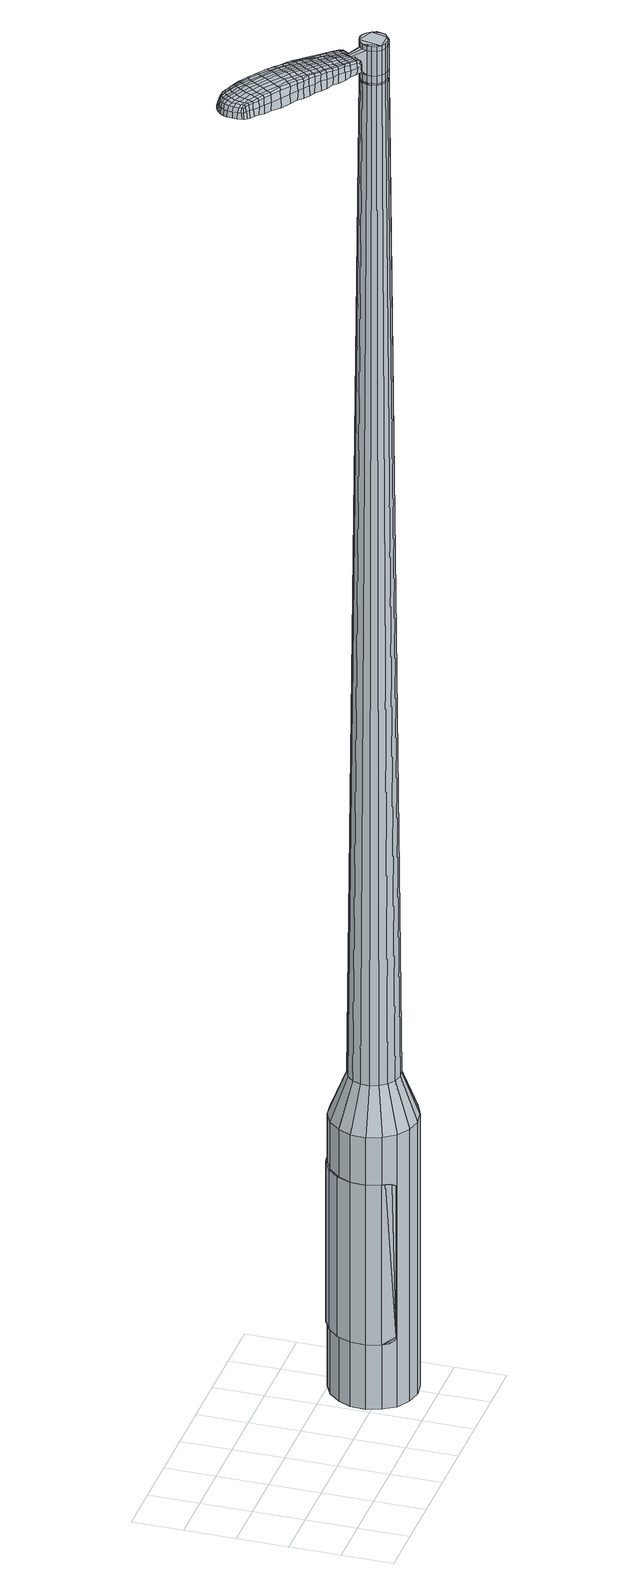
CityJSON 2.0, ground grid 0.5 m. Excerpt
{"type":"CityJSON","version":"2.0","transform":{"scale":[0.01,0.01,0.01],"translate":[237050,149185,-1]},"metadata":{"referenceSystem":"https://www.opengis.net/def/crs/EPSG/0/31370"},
"CityObjects":{
"object1":{"type":"GenericCityObject","attributes":{"cluster":251,"mean_distance_to_centroid":0.171,"new_centroid_x":237052.5,"new_centroid_y":149185.61,"mean_distance_to_camera":9.96,"H1":10.74,"H2":10.07,"Z_final":110.25,"cluster2":-1,"proj_x":237054.28,"proj_y":149182.85,"id_line":38740,"bearing_l":57.06,"distance":3.28,"orientation":"left","G_obj":147.06},"geometry":[{"type":"MultiSurface","lod":"2","boundaries":[[[0,1,2,3]],[[1,4,5,2]],[[4,6,7,5]],[[6,8,9,7]],[[8,10,11,9]],[[10,12,13,11]],[[12,14,15,13]],[[14,16,17,15]],[[16,18,19,17]],[[18,20,21,19]],[[20,22,23,21]],[[22,24,25,23]],[[24,26,27,25]],[[26,28,29,27]],[[28,30,31,29]],[[30,32,33,31]],[[32,34,35,33]],[[34,0,3,35]],[[36,37,38,39]],[[38,40,41,42]],[[41,43,42]],[[42,44,45,46]],[[45,47,46]],[[46,48,49,50]],[[49,51,50]],[[42,46,50,38]],[[50,52,39,38]],[[53,36,39]],[[2,5,7,35]],[[7,9,11,15]],[[11,13,15]],[[15,17,19,23]],[[19,21,23]],[[23,25,27,31]],[[27,29,31]],[[15,23,31,7]],[[31,33,35,7]],[[3,2,35]],[[1,0,54,55]],[[0,34,56,54]],[[34,32,57,56]],[[32,30,58,57]],[[30,28,59,58]],[[28,26,60,59]],[[26,24,61,60]],[[24,22,62,61]],[[22,20,63,62]],[[20,18,64,63]],[[18,16,65,64]],[[16,14,66,65]],[[14,12,67,66]],[[12,10,68,67]],[[10,8,69,68]],[[8,6,70,69]],[[6,4,71,70]],[[4,1,55,71]],[[55,54,72,73]],[[54,56,74,72]],[[56,57,75,74]],[[57,58,76,75]],[[58,59,77,76]],[[59,60,78,77]],[[60,61,79,78]],[[61,62,80,79]],[[62,63,81,80]],[[63,64,82,81]],[[64,65,83,82]],[[65,66,84,83]],[[66,67,85,84]],[[67,68,86,85]],[[68,69,87,86]],[[69,70,88,87]],[[70,71,89,88]],[[71,55,73,89]],[[90,91,92,73]],[[93,94,91,90]],[[75,95,94,93]],[[96,97,95,75]],[[98,99,97,96]],[[78,100,99,98]],[[79,101,100,78]],[[102,103,101,79]],[[81,104,103,102]],[[105,106,104,81]],[[83,107,106,105]],[[108,109,107,83]],[[85,110,109,108]],[[86,111,110,85]],[[112,113,111,86]],[[114,115,113,112]],[[89,116,115,114]],[[73,92,116,89]],[[117,118,119,120]],[[121,117,120,122]],[[123,121,122,124]],[[125,123,124,126]],[[127,125,126,128]],[[129,127,128,130]],[[131,129,130,132]],[[133,131,132,134]],[[135,133,134,136]],[[137,135,136,138]],[[139,137,138,140]],[[141,139,140,142]],[[143,141,142,144]],[[145,143,144,146]],[[147,145,146,148]],[[149,147,148,150]],[[72,90,73]],[[72,74,93,90]],[[74,75,93]],[[76,96,75]],[[76,77,98,96]],[[77,78,98]],[[80,102,79]],[[80,81,102]],[[82,105,81]],[[82,83,105]],[[84,108,83]],[[84,85,108]],[[87,112,86]],[[87,88,114,112]],[[88,89,114]],[[151,92,91]],[[152,115,116]],[[152,153,113,115]],[[153,111,113]],[[154,109,110]],[[154,107,109]],[[155,106,107]],[[155,104,106]],[[156,103,104]],[[156,101,103]],[[157,99,100]],[[157,158,97,99]],[[158,95,97]],[[159,94,95]],[[159,151,91,94]],[[39,52,149,160]],[[92,151,161,150]],[[53,39,160,118]],[[151,159,119,161]],[[36,53,118,117]],[[159,95,120,119]],[[37,36,117,121]],[[95,158,122,120]],[[38,37,121,123]],[[158,157,124,122]],[[40,38,123,125]],[[157,100,126,124]],[[41,40,125,127]],[[100,101,128,126]],[[43,41,127,129]],[[101,156,130,128]],[[42,43,129,131]],[[156,104,132,130]],[[44,42,131,133]],[[104,155,134,132]],[[45,44,133,135]],[[155,107,136,134]],[[47,45,135,137]],[[107,154,138,136]],[[46,47,137,139]],[[154,110,140,138]],[[48,46,139,141]],[[110,111,142,140]],[[49,48,141,143]],[[111,153,144,142]],[[51,49,143,145]],[[153,152,146,144]],[[50,51,145,147]],[[152,116,148,146]],[[52,50,147,149]],[[116,92,150,148]],[[149,150,162,163]],[[150,161,164,162]],[[161,119,165,164]],[[119,118,166,165]],[[118,160,167,166]],[[160,149,163,167]],[[168,169,170,171]],[[172,168,171,173]],[[168,172,174,175]],[[169,168,175,176]],[[177,178,179,180]],[[181,177,180,182]],[[177,181,183,184]],[[178,177,184,185]],[[186,187,188,189]],[[190,186,189,191]],[[186,190,192,193]],[[187,186,193,194]],[[195,196,197,198]],[[199,195,198,200]],[[195,199,201,202]],[[196,195,202,203]],[[204,205,206,207]],[[208,204,207,209]],[[204,208,210,211]],[[205,204,211,212]],[[213,214,215,216]],[[217,213,216,218]],[[213,217,219,220]],[[214,213,220,221]],[[222,223,224,225]],[[214,222,225,215]],[[222,214,221,226]],[[223,222,226,227]],[[228,229,230,231]],[[223,228,231,224]],[[228,223,227,232]],[[229,228,232,233]],[[234,172,173,235]],[[229,234,235,230]],[[234,229,233,236]],[[172,234,236,174]],[[237,238,239,240]],[[241,237,240,242]],[[237,241,243,244]],[[238,237,244,245]],[[246,247,248,249]],[[238,246,249,239]],[[246,238,245,250]],[[247,246,250,251]],[[252,253,254,255]],[[247,252,255,248]],[[252,247,251,256]],[[253,252,256,257]],[[258,259,260,261]],[[253,258,261,254]],[[258,253,257,262]],[[259,258,262,263]],[[264,169,176,265]],[[259,264,265,260]],[[264,259,263,266]],[[169,264,266,170]],[[267,268,269,270]],[[271,267,270,272]],[[267,271,273,274]],[[268,267,274,275]],[[276,277,278,279]],[[268,276,279,269]],[[276,268,275,280]],[[277,276,280,281]],[[282,283,284,285]],[[277,282,285,278]],[[282,277,281,286]],[[283,282,286,287]],[[288,181,182,289]],[[283,288,289,284]],[[288,283,287,290]],[[181,288,290,183]],[[291,292,293,294]],[[295,291,294,296]],[[291,295,297,298]],[[292,291,298,299]],[[300,301,302,303]],[[292,300,303,293]],[[300,292,299,304]],[[301,300,304,305]],[[306,307,308,309]],[[301,306,309,302]],[[306,301,305,310]],[[307,306,310,311]],[[312,313,314,315]],[[307,312,315,308]],[[312,307,311,316]],[[313,312,316,317]],[[318,178,185,319]],[[313,318,319,314]],[[318,313,317,320]],[[178,318,320,179]],[[321,207,206,322]],[[323,321,322,324]],[[321,323,325,326]],[[207,321,326,209]],[[327,323,324,328]],[[329,327,328,330]],[[327,329,331,332]],[[323,327,332,325]],[[333,329,330,334]],[[335,333,334,336]],[[333,335,337,338]],[[329,333,338,331]],[[339,335,336,340]],[[341,339,340,342]],[[339,341,343,344]],[[335,339,344,337]],[[345,341,342,346]],[[196,345,346,197]],[[345,196,203,347]],[[341,345,347,343]],[[348,349,194,193]],[[350,348,193,192]],[[348,350,351,352]],[[349,348,352,353]],[[354,355,353,352]],[[356,354,352,351]],[[354,356,357,358]],[[355,354,358,359]],[[360,361,359,358]],[[362,360,358,357]],[[360,362,363,364]],[[361,360,364,365]],[[366,367,365,364]],[[368,366,364,363]],[[366,368,201,199]],[[367,366,199,200]],[[369,370,371,372]],[[271,369,372,273]],[[369,271,272,373]],[[370,369,373,374]],[[375,190,191,376]],[[370,375,376,371]],[[375,370,374,377]],[[190,375,377,192]],[[378,379,380,381]],[[217,378,381,219]],[[378,217,218,382]],[[379,378,382,383]],[[384,385,386,387]],[[379,384,387,380]],[[384,379,383,388]],[[385,384,388,389]],[[390,187,194,391]],[[385,390,391,386]],[[390,385,389,392]],[[187,390,392,188]],[[393,394,395,396]],[[175,393,396,176]],[[393,175,174,397]],[[394,393,397,398]],[[399,400,401,402]],[[394,399,402,395]],[[399,394,398,403]],[[400,399,403,404]],[[405,198,197,406]],[[400,405,406,401]],[[405,400,404,407]],[[198,405,407,200]],[[408,409,410,411]],[[180,408,411,182]],[[408,180,179,412]],[[409,408,412,413]],[[414,202,201,415]],[[409,414,415,410]],[[414,409,413,416]],[[202,414,416,203]],[[417,418,419,420]],[[295,417,420,297]],[[417,295,296,421]],[[418,417,421,422]],[[423,208,209,424]],[[418,423,424,419]],[[423,418,422,425]],[[208,423,425,210]],[[426,427,428,429]],[[241,426,429,243]],[[426,241,242,430]],[[427,426,430,431]],[[432,433,434,435]],[[427,432,435,428]],[[432,427,431,436]],[[433,432,436,437]],[[438,205,212,439]],[[433,438,439,434]],[[438,433,437,440]],[[205,438,440,206]],[[441,442,431,430]],[[240,441,430,242]],[[441,240,239,443]],[[442,441,443,444]],[[445,446,437,436]],[[442,445,436,431]],[[445,442,444,447]],[[446,445,447,448]],[[449,322,206,440]],[[446,449,440,437]],[[449,446,448,450]],[[322,449,450,324]],[[451,452,453,454]],[[298,451,454,299]],[[451,298,297,420]],[[452,451,420,419]],[[455,326,325,456]],[[452,455,456,453]],[[455,452,419,424]],[[326,455,424,209]],[[457,458,444,443]],[[249,457,443,239]],[[457,249,248,459]],[[458,457,459,460]],[[461,462,448,447]],[[458,461,447,444]],[[461,458,460,463]],[[462,461,463,464]],[[465,328,324,450]],[[462,465,450,448]],[[465,462,464,466]],[[328,465,466,330]],[[467,468,469,470]],[[304,467,470,305]],[[467,304,299,454]],[[468,467,454,453]],[[471,332,331,472]],[[468,471,472,469]],[[471,468,453,456]],[[332,471,456,325]],[[473,474,460,459]],[[255,473,459,248]],[[473,255,254,475]],[[474,473,475,476]],[[477,478,464,463]],[[474,477,463,460]],[[477,474,476,479]],[[478,477,479,480]],[[481,334,330,466]],[[478,481,466,464]],[[481,478,480,482]],[[334,481,482,336]],[[483,484,485,486]],[[310,483,486,311]],[[483,310,305,470]],[[484,483,470,469]],[[487,338,337,488]],[[484,487,488,485]],[[487,484,469,472]],[[338,487,472,331]],[[489,490,476,475]],[[261,489,475,254]],[[489,261,260,491]],[[490,489,491,492]],[[493,494,480,479]],[[490,493,479,476]],[[493,490,492,495]],[[494,493,495,496]],[[497,340,336,482]],[[494,497,482,480]],[[497,494,496,498]],[[340,497,498,342]],[[499,500,501,502]],[[316,499,502,317]],[[499,316,311,486]],[[500,499,486,485]],[[503,344,343,504]],[[500,503,504,501]],[[503,500,485,488]],[[344,503,488,337]],[[505,506,492,491]],[[265,505,491,260]],[[505,265,176,396]],[[506,505,396,395]],[[507,508,496,495]],[[506,507,495,492]],[[507,506,395,402]],[[508,507,402,401]],[[509,346,342,498]],[[508,509,498,496]],[[509,508,401,406]],[[346,509,406,197]],[[510,511,413,412]],[[320,510,412,179]],[[510,320,317,502]],[[511,510,502,501]],[[512,347,203,416]],[[511,512,416,413]],[[512,511,501,504]],[[347,512,504,343]],[[513,514,374,373]],[[270,513,373,272]],[[513,270,269,515]],[[514,513,515,516]],[[517,350,192,377]],[[514,517,377,374]],[[517,514,516,518]],[[350,517,518,351]],[[519,520,521,522]],[[220,519,522,221]],[[519,220,219,381]],[[520,519,381,380]],[[523,524,525,526]],[[520,523,526,521]],[[523,520,380,387]],[[524,523,387,386]],[[527,349,353,528]],[[524,527,528,525]],[[527,524,386,391]],[[349,527,391,194]],[[529,530,516,515]],[[279,529,515,269]],[[529,279,278,531]],[[530,529,531,532]],[[533,356,351,518]],[[530,533,518,516]],[[533,530,532,534]],[[356,533,534,357]],[[535,536,537,538]],[[226,535,538,227]],[[535,226,221,522]],[[536,535,522,521]],[[539,540,541,542]],[[536,539,542,537]],[[539,536,521,526]],[[540,539,526,525]],[[543,355,359,544]],[[540,543,544,541]],[[543,540,525,528]],[[355,543,528,353]],[[545,546,532,531]],[[285,545,531,278]],[[545,285,284,547]],[[546,545,547,548]],[[549,362,357,534]],[[546,549,534,532]],[[549,546,548,550]],[[362,549,550,363]],[[551,552,553,554]],[[232,551,554,233]],[[551,232,227,538]],[[552,551,538,537]],[[555,556,557,558]],[[552,555,558,553]],[[555,552,537,542]],[[556,555,542,541]],[[559,361,365,560]],[[556,559,560,557]],[[559,556,541,544]],[[361,559,544,359]],[[561,562,548,547]],[[289,561,547,284]],[[561,289,182,411]],[[562,561,411,410]],[[563,368,363,550]],[[562,563,550,548]],[[563,562,410,415]],[[368,563,415,201]],[[564,565,398,397]],[[236,564,397,174]],[[564,236,233,554]],[[565,564,554,553]],[[566,567,404,403]],[[565,566,403,398]],[[566,565,553,558]],[[567,566,558,557]],[[568,367,200,407]],[[567,568,407,404]],[[568,567,557,560]],[[367,568,560,365]],[[569,570,571,572]],[[572,571,573,574]],[[575,573,571,576]],[[576,571,570,577]],[[578,579,580,581]],[[581,580,582,583]],[[584,582,580,585]],[[585,580,579,586]],[[587,588,589,590]],[[590,589,591,592]],[[593,591,589,594]],[[594,589,588,595]],[[596,597,598,599]],[[599,598,600,601]],[[602,600,598,603]],[[603,598,597,604]],[[605,606,607,608]],[[608,607,609,610]],[[611,609,607,612]],[[612,607,606,613]],[[614,615,616,617]],[[617,616,618,619]],[[620,618,616,621]],[[621,616,615,622]],[[623,624,625,626]],[[626,625,615,614]],[[622,615,625,627]],[[627,625,624,628]],[[629,630,631,632]],[[632,631,624,623]],[[628,624,631,633]],[[633,631,630,634]],[[574,573,635,636]],[[636,635,630,629]],[[634,630,635,637]],[[637,635,573,575]],[[638,639,640,641]],[[641,640,642,643]],[[644,642,640,645]],[[645,640,639,646]],[[647,648,649,650]],[[650,649,639,638]],[[646,639,649,651]],[[651,649,648,652]],[[653,654,655,656]],[[656,655,648,647]],[[652,648,655,657]],[[657,655,654,658]],[[659,660,661,662]],[[662,661,654,653]],[[658,654,661,663]],[[663,661,660,664]],[[577,570,665,666]],[[666,665,660,659]],[[664,660,665,667]],[[667,665,570,569]],[[668,669,670,671]],[[671,670,672,673]],[[674,672,670,675]],[[675,670,669,676]],[[677,678,679,680]],[[680,679,669,668]],[[676,669,679,681]],[[681,679,678,682]],[[683,684,685,686]],[[686,685,678,677]],[[682,678,685,687]],[[687,685,684,688]],[[583,582,689,690]],[[690,689,684,683]],[[688,684,689,691]],[[691,689,582,584]],[[692,693,694,695]],[[695,694,696,697]],[[698,696,694,699]],[[699,694,693,700]],[[701,702,703,704]],[[704,703,693,692]],[[700,693,703,705]],[[705,703,702,706]],[[707,708,709,710]],[[710,709,702,701]],[[706,702,709,711]],[[711,709,708,712]],[[713,714,715,716]],[[716,715,708,707]],[[712,708,715,717]],[[717,715,714,718]],[[586,579,719,720]],[[720,719,714,713]],[[718,714,719,721]],[[721,719,579,578]],[[605,608,722,723]],[[723,722,724,725]],[[726,724,722,727]],[[727,722,608,610]],[[725,724,728,729]],[[729,728,730,731]],[[732,730,728,733]],[[733,728,724,726]],[[731,730,734,735]],[[735,734,736,737]],[[738,736,734,739]],[[739,734,730,732]],[[737,736,740,741]],[[741,740,742,743]],[[744,742,740,745]],[[745,740,736,738]],[[743,742,746,747]],[[747,746,597,596]],[[604,597,746,748]],[[748,746,742,744]],[[595,749,750,594]],[[594,750,751,593]],[[752,751,750,753]],[[753,750,749,754]],[[754,755,756,753]],[[753,756,757,752]],[[758,757,756,759]],[[759,756,755,760]],[[760,761,762,759]],[[759,762,763,758]],[[764,763,762,765]],[[765,762,761,766]],[[766,767,768,765]],[[765,768,769,764]],[[602,769,768,600]],[[600,768,767,601]],[[770,771,772,773]],[[773,772,672,674]],[[673,672,772,774]],[[774,772,771,775]],[[592,591,776,777]],[[777,776,771,770]],[[775,771,776,778]],[[778,776,591,593]],[[779,780,781,782]],[[782,781,618,620]],[[619,618,781,783]],[[783,781,780,784]],[[785,786,787,788]],[[788,787,780,779]],[[784,780,787,789]],[[789,787,786,790]],[[595,588,791,792]],[[792,791,786,785]],[[790,786,791,793]],[[793,791,588,587]],[[794,795,796,797]],[[797,796,576,577]],[[575,576,796,798]],[[798,796,795,799]],[[800,801,802,803]],[[803,802,795,794]],[[799,795,802,804]],[[804,802,801,805]],[[596,599,806,807]],[[807,806,801,800]],[[805,801,806,808]],[[808,806,599,601]],[[809,810,811,812]],[[812,811,581,583]],[[578,581,811,813]],[[813,811,810,814]],[[602,603,815,816]],[[816,815,810,809]],[[814,810,815,817]],[[817,815,603,604]],[[818,819,820,821]],[[821,820,696,698]],[[697,696,820,822]],[[822,820,819,823]],[[610,609,824,825]],[[825,824,819,818]],[[823,819,824,826]],[[826,824,609,611]],[[827,828,642,644]],[[643,642,829]],[[642,828,829]],[[830,831,832,833]],[[833,832,828,827]],[[829,828,832,834]],[[834,832,831,835]],[[613,606,836,837]],[[837,836,831,830]],[[835,831,836,838]],[[838,836,606,605]],[[839,840,829]],[[829,840,641,643]],[[638,641,840,841]],[[841,840,839,842]],[[835,843,844,834]],[[834,844,839,829]],[[842,839,844,845]],[[845,844,843,846]],[[605,723,847,838]],[[838,847,843,835]],[[846,843,847,848]],[[848,847,723,725]],[[849,850,851,852]],[[852,851,699,700]],[[698,699,851,821]],[[821,851,850,818]],[[726,727,853,854]],[[854,853,850,849]],[[818,850,853,825]],[[825,853,727,610]],[[842,855,856,841]],[[841,856,650,638]],[[647,650,856,857]],[[857,856,855,858]],[[846,859,860,845]],[[845,860,855,842]],[[858,855,860,861]],[[861,860,859,862]],[[725,729,863,848]],[[848,863,859,846]],[[862,859,863,864]],[[864,863,729,731]],[[865,866,867,868]],[[868,867,705,706]],[[700,705,867,852]],[[852,867,866,849]],[[732,733,869,870]],[[870,869,866,865]],[[849,866,869,854]],[[854,869,733,726]],[[858,871,872,857]],[[857,872,656,647]],[[653,656,872,873]],[[872,871,873]],[[862,874,875,861]],[[861,875,871,858]],[[873,871,875,876]],[[876,875,874,877]],[[731,735,878,864]],[[864,878,874,862]],[[877,874,878,879]],[[879,878,735,737]],[[880,881,882,883]],[[883,882,711,712]],[[706,711,882,868]],[[868,882,881,865]],[[738,739,884,885]],[[885,884,881,880]],[[865,881,884,870]],[[870,884,739,732]],[[886,887,873]],[[873,887,662,653]],[[659,662,887,888]],[[888,887,886,889]],[[877,890,891,876]],[[876,891,886,873]],[[889,886,891,892]],[[892,891,890,893]],[[737,741,894,879]],[[879,894,890,877]],[[893,890,894,895]],[[895,894,741,743]],[[896,897,898,899]],[[899,898,717,718]],[[712,717,898,883]],[[883,898,897,880]],[[744,745,900,901]],[[901,900,897,896]],[[880,897,900,885]],[[885,900,745,738]],[[889,902,903,888]],[[888,903,666,659]],[[577,666,903,797]],[[797,903,902,794]],[[893,904,905,892]],[[892,905,902,889]],[[794,902,905,803]],[[803,905,904,800]],[[743,747,906,895]],[[895,906,904,893]],[[800,904,906,807]],[[807,906,747,596]],[[814,907,908,813]],[[813,908,721,578]],[[718,721,908,899]],[[899,908,907,896]],[[604,748,909,817]],[[817,909,907,814]],[[896,907,909,901]],[[901,909,748,744]],[[775,910,911,774]],[[774,911,671,673]],[[668,671,911,912]],[[912,911,910,913]],[[593,751,914,778]],[[778,914,910,775]],[[913,910,914,915]],[[915,914,751,752]],[[916,917,918,919]],[[919,918,621,622]],[[620,621,918,782]],[[782,918,917,779]],[[920,921,922,923]],[[923,922,917,916]],[[779,917,922,788]],[[788,922,921,785]],[[754,749,924,925]],[[925,924,921,920]],[[785,921,924,792]],[[792,924,749,595]],[[913,926,927,912]],[[912,927,680,668]],[[677,680,927,928]],[[928,927,926,929]],[[752,757,930,915]],[[915,930,926,913]],[[929,926,930,931]],[[931,930,757,758]],[[932,933,934,935]],[[935,934,627,628]],[[622,627,934,919]],[[919,934,933,916]],[[936,937,938,939]],[[939,938,933,932]],[[916,933,938,923]],[[923,938,937,920]],[[760,755,940,941]],[[941,940,937,936]],[[920,937,940,925]],[[925,940,755,754]],[[929,942,943,928]],[[928,943,686,677]],[[683,686,943,944]],[[944,943,942,945]],[[758,763,946,931]],[[931,946,942,929]],[[945,942,946,947]],[[947,946,763,764]],[[948,949,950,951]],[[951,950,633,634]],[[628,633,950,935]],[[935,950,949,932]],[[952,953,954,955]],[[955,954,949,948]],[[932,949,954,939]],[[939,954,953,936]],[[766,761,956,957]],[[957,956,953,952]],[[936,953,956,941]],[[941,956,761,760]],[[945,958,959,944]],[[944,959,690,683]],[[583,690,959,812]],[[812,959,958,809]],[[764,769,960,947]],[[947,960,958,945]],[[809,958,960,816]],[[816,960,769,602]],[[799,961,962,798]],[[798,962,637,575]],[[634,637,962,951]],[[951,962,961,948]],[[805,963,964,804]],[[804,964,961,799]],[[948,961,964,955]],[[955,964,963,952]],[[601,767,965,808]],[[808,965,963,805]],[[952,963,965,957]],[[957,965,767,766]],[[569,572,171,170]],[[572,574,173,171]],[[584,585,184,183]],[[585,586,185,184]],[[587,590,189,188]],[[590,592,191,189]],[[611,612,211,210]],[[612,613,212,211]],[[614,617,216,215]],[[617,619,218,216]],[[623,626,225,224]],[[626,614,215,225]],[[629,632,231,230]],[[632,623,224,231]],[[574,636,235,173]],[[636,629,230,235]],[[644,645,244,243]],[[645,646,245,244]],[[646,651,250,245]],[[651,652,251,250]],[[652,657,256,251]],[[657,658,257,256]],[[658,663,262,257]],[[663,664,263,262]],[[664,667,266,263]],[[667,569,170,266]],[[674,675,274,273]],[[675,676,275,274]],[[676,681,280,275]],[[681,682,281,280]],[[682,687,286,281]],[[687,688,287,286]],[[688,691,290,287]],[[691,584,183,290]],[[692,695,294,293]],[[695,697,296,294]],[[701,704,303,302]],[[704,692,293,303]],[[707,710,309,308]],[[710,701,302,309]],[[713,716,315,314]],[[716,707,308,315]],[[586,720,319,185]],[[720,713,314,319]],[[770,773,372,371]],[[773,674,273,372]],[[592,777,376,191]],[[777,770,371,376]],[[619,783,382,218]],[[783,784,383,382]],[[784,789,388,383]],[[789,790,389,388]],[[790,793,392,389]],[[793,587,188,392]],[[697,822,421,296]],[[822,823,422,421]],[[823,826,425,422]],[[826,611,210,425]],[[827,644,429,428]],[[644,243,429]],[[830,833,435,434]],[[833,827,428,435]],[[613,837,439,212]],[[837,830,434,439]],[[966,967,968,969]],[[970,971,969,968]],[[972,973,974,975]],[[976,977,978,979]],[[967,980,981,968]],[[982,970,968,981]],[[983,972,975,984]],[[985,986,977,976]],[[980,987,988,981]],[[988,989,982,981]],[[990,983,984,991]],[[992,986,985,993]],[[987,994,995,988]],[[995,996,989,988]],[[997,990,991,998]],[[999,992,993,1000]],[[1001,1002,1003,1004]],[[1005,1006,1002,1001]],[[1005,1007,1008,1006]],[[1007,1009,1010,1008]],[[1011,1012,1013,1014]],[[1015,1016,1012,1011]],[[1017,1018,1016,1015]],[[1019,1020,1018,1017]],[[1014,1003,1002,1011]],[[1011,1002,1006,1015]],[[1006,1008,1017,1015]],[[1008,1010,1019,1017]],[[975,974,971,970]],[[984,975,970,982]],[[989,991,984,982]],[[996,998,991,989]],[[976,979,973,972]],[[985,976,972,983]],[[993,985,983,990]],[[1000,993,990,997]],[[977,1001,1004,978]],[[986,1005,1001,977]],[[1007,1005,986,992]],[[1009,1007,992,999]],[[1021,1022,1023,1024]],[[1023,1025,1026,1027]],[[1023,1027,1028,1029]],[[1023,1029,1024]],[[1030,1021,1024,1031]],[[1032,1031,1024,1033]],[[1034,1033,1024]],[[1035,1023,1022,1036]],[[1037,1035,1036,1038]],[[1039,1037,1038,1040]],[[1041,1039,1040,1042]],[[1043,1041,1042,1044]],[[1044,1045,1046,1047]],[[1044,1047,1048,1049]],[[1044,1049,1050,1051]],[[1050,1052,1053,1054]],[[1050,1054,1055,1056]],[[1050,1056,1051]],[[1044,1051,1043]],[[1057,1058,1022,1021]],[[1059,1060,1025,1023]],[[1061,1062,1034,1024]],[[1058,1063,1036,1022]],[[1064,1059,1023,1035]],[[1063,1065,1038,1036]],[[1066,1064,1035,1037]],[[1065,1067,1040,1038]],[[1068,1066,1037,1039]],[[1067,1069,1042,1040]],[[1070,1068,1039,1041]],[[1069,1071,1044,1042]],[[1072,1070,1041,1043]],[[1071,1073,1045,1044]],[[1074,1075,1052,1050]],[[1076,1072,1043,1051]],[[1046,1045,1073,1077]],[[1047,1046,1077,1078]],[[1048,1047,1078,1079]],[[1049,1048,1079,1080]],[[1050,1049,1080,1074]],[[1081,1057,1021,1030]],[[1082,1081,1030,1031]],[[1083,1082,1031,1032]],[[1084,1083,1032,1033]],[[1062,1084,1033,1034]],[[1026,1025,1060,1085]],[[1053,1052,1075,1086]],[[1027,1026,1085,1087]],[[1028,1027,1087,1088]],[[1029,1028,1088,1089]],[[1024,1029,1089,1061]],[[1054,1053,1086,1090]],[[1055,1054,1090,1091]],[[1056,1055,1091,1092]],[[1051,1056,1092,1076]]]}]}
},
"vertices":[
[212,83,384],[222,94,384],[222,94,96],[212,83,96],[235,101,384],[235,101,96],[249,103,384],[249,103,96],[264,99,384],[264,99,96],[276,91,384],[276,91,96],[285,80,384],[285,80,96],[289,65,384],[289,65,96],[288,51,384],[288,51,96],[283,37,384],[283,37,96],[273,26,384],[273,26,96],[260,20,384],[260,20,96],[245,18,384],[245,18,96],[231,21,384],[231,21,96],[218,29,384],[218,29,96],[210,41,384],[210,41,96],[205,55,384],[205,55,96],[206,70,384],[206,70,96],[234,59,1524],[235,54,1524],[238,50,1524],[236,68,1524],[242,48,1524],[247,47,1524],[255,50,1524],[251,47,1524],[259,53,1524],[260,57,1524],[259,66,1524],[261,62,1524],[256,70,1524],[252,73,1524],[243,73,1524],[248,74,1524],[239,71,1524],[234,63,1524],[226,74,429],[232,80,429],[223,66,429],[222,57,429],[225,49,429],[230,42,429],[237,37,429],[246,35,429],[255,36,429],[262,40,429],[268,47,429],[272,55,429],[272,63,429],[270,72,429],[264,79,429],[257,83,429],[249,85,429],[240,84,429],[236,68,1483],[239,71,1483],[234,63,1483],[234,59,1483],[235,54,1483],[238,50,1483],[242,48,1483],[247,47,1483],[251,47,1483],[255,50,1483],[259,53,1483],[260,57,1483],[261,62,1483],[259,66,1483],[256,70,1483],[252,73,1483],[248,74,1483],[243,73,1483],[236,67,1483],[236,67,1485],[239,71,1485],[235,63,1483],[235,63,1485],[234,59,1485],[236,54,1483],[236,54,1485],[238,51,1483],[238,51,1485],[242,48,1485],[247,47,1485],[251,48,1483],[251,48,1485],[255,50,1485],[258,53,1483],[258,53,1485],[260,57,1485],[260,62,1483],[260,62,1485],[259,66,1485],[256,70,1485],[252,72,1483],[252,72,1485],[248,73,1483],[248,73,1485],[243,73,1485],[234,59,1519],[234,63,1519],[234,63,1493],[234,59,1493],[235,54,1519],[235,54,1493],[238,50,1519],[238,50,1493],[242,48,1519],[242,48,1493],[247,47,1519],[247,47,1493],[251,47,1519],[251,47,1493],[255,50,1519],[255,50,1493],[259,53,1519],[259,53,1493],[260,57,1519],[260,57,1493],[261,62,1519],[261,62,1493],[259,66,1519],[259,66,1493],[256,70,1519],[256,70,1493],[252,73,1519],[252,73,1493],[248,74,1519],[248,74,1493],[243,73,1519],[243,73,1493],[239,71,1519],[239,71,1493],[236,68,1485],[248,74,1485],[252,73,1485],[261,62,1485],[259,53,1485],[251,47,1485],[238,50,1485],[235,54,1485],[234,63,1485],[236,68,1519],[236,68,1493],[222,80,1513],[222,80,1518],[220,78,1513],[219,75,1513],[219,75,1518],[220,78,1518],[169,134,1519],[174,130,1518],[174,132,1509],[168,136,1510],[162,139,1519],[161,141,1510],[162,137,1526],[169,133,1525],[174,128,1525],[148,102,1519],[154,99,1518],[155,99,1525],[149,103,1525],[140,107,1519],[142,107,1526],[138,106,1510],[146,102,1510],[152,98,1509],[96,157,1519],[98,160,1519],[97,160,1513],[95,157,1513],[94,153,1519],[93,153,1513],[96,152,1524],[97,156,1524],[99,159,1524],[158,117,1530],[164,113,1529],[166,115,1529],[160,119,1530],[150,122,1531],[152,124,1531],[148,118,1530],[156,113,1530],[162,110,1529],[226,73,1512],[227,75,1512],[226,76,1517],[225,74,1517],[224,70,1512],[223,71,1517],[223,71,1506],[225,73,1506],[226,76,1506],[118,165,1519],[121,164,1519],[121,166,1512],[118,167,1512],[116,166,1518],[116,168,1512],[116,165,1522],[118,164,1523],[121,163,1524],[126,162,1519],[131,159,1519],[130,161,1512],[125,164,1512],[125,161,1524],[130,158,1525],[136,156,1519],[142,152,1519],[142,154,1511],[135,158,1511],[135,155,1526],[142,150,1526],[152,146,1519],[152,148,1510],[152,144,1526],[228,91,1513],[222,95,1513],[222,94,1518],[228,89,1517],[233,87,1512],[231,87,1516],[232,88,1506],[228,92,1507],[222,97,1507],[216,100,1514],[210,104,1515],[210,103,1520],[216,98,1519],[216,101,1507],[210,106,1507],[204,109,1515],[198,113,1516],[198,111,1522],[204,107,1521],[204,110,1508],[198,115,1508],[192,117,1517],[186,122,1517],[186,120,1524],[192,116,1523],[192,119,1508],[186,124,1509],[180,126,1518],[180,124,1524],[180,128,1509],[98,136,1519],[101,134,1519],[102,135,1524],[99,137,1523],[96,138,1518],[97,138,1522],[95,137,1512],[97,135,1512],[99,133,1512],[104,131,1519],[109,127,1519],[110,128,1525],[106,132,1524],[103,130,1512],[107,127,1512],[114,124,1519],[120,119,1519],[122,120,1526],[115,124,1526],[112,123,1511],[119,119,1511],[130,113,1519],[132,114,1526],[128,112,1510],[212,65,1513],[205,69,1513],[204,69,1507],[210,65,1507],[217,63,1512],[216,63,1506],[216,64,1516],[213,66,1517],[206,70,1518],[199,73,1514],[192,77,1515],[190,76,1507],[197,72,1507],[200,74,1519],[193,77,1520],[186,80,1515],[179,84,1516],[177,83,1508],[184,80,1508],[187,81,1521],[181,85,1522],[173,88,1517],[166,91,1517],[164,91,1509],[171,87,1508],[174,88,1523],[168,92,1524],[160,95,1518],[158,94,1509],[162,96,1524],[220,77,1519],[221,79,1519],[214,81,1520],[215,83,1520],[212,78,1520],[219,74,1519],[208,85,1522],[209,87,1522],[201,89,1523],[203,91,1523],[200,86,1523],[206,82,1521],[195,93,1524],[197,95,1524],[189,97,1525],[190,99,1525],[187,94,1525],[193,90,1524],[183,101,1526],[184,103,1526],[176,105,1527],[178,107,1527],[174,102,1527],[181,98,1526],[170,109,1528],[172,111,1528],[168,106,1528],[99,154,1527],[101,157,1527],[98,150,1526],[102,148,1527],[103,152,1528],[105,155,1528],[108,148,1529],[111,151,1529],[107,145,1528],[113,141,1530],[115,144,1530],[117,147,1530],[121,140,1531],[123,144,1531],[119,137,1530],[126,132,1531],[128,135,1531],[130,138,1531],[139,128,1531],[141,131,1531],[137,125,1531],[95,140,1518],[94,143,1519],[93,143,1513],[94,139,1513],[97,140,1523],[96,142,1523],[94,148,1519],[93,148,1513],[95,147,1524],[114,167,1518],[111,166,1518],[112,165,1523],[114,165,1523],[113,168,1513],[111,168,1513],[107,166,1519],[104,164,1519],[105,163,1524],[108,165,1523],[107,167,1513],[103,165,1513],[100,162,1519],[102,162,1524],[100,163,1513],[168,131,1528],[167,130,1528],[173,125,1528],[174,127,1527],[161,136,1528],[160,135,1529],[165,127,1529],[163,125,1530],[169,121,1529],[171,123,1528],[158,132,1529],[156,130,1530],[161,122,1530],[167,118,1529],[154,127,1531],[150,104,1528],[151,106,1529],[144,111,1529],[143,109,1528],[156,100,1527],[158,102,1528],[153,110,1529],[146,114,1530],[160,106,1528],[219,63,1512],[220,65,1512],[219,66,1517],[218,64,1517],[218,63,1506],[219,64,1506],[222,67,1512],[221,68,1517],[221,67,1506],[234,85,1512],[233,84,1512],[232,85,1506],[233,86,1506],[232,85,1517],[231,84,1517],[231,82,1512],[230,80,1512],[229,80,1506],[231,83,1506],[230,82,1517],[229,80,1517],[229,77,1512],[228,78,1506],[227,78,1517],[228,88,1519],[227,87,1519],[222,93,1520],[221,91,1520],[226,85,1519],[224,83,1519],[220,89,1520],[218,87,1520],[223,81,1519],[217,85,1520],[214,67,1519],[215,69,1519],[208,72,1520],[207,71,1520],[217,71,1519],[210,75,1520],[216,97,1521],[215,96,1521],[210,101,1522],[209,100,1522],[213,94,1521],[212,91,1521],[207,98,1522],[206,96,1523],[210,89,1522],[204,93,1523],[201,74,1521],[202,76,1521],[196,80,1522],[194,78,1522],[204,79,1521],[197,83,1522],[204,106,1523],[203,104,1523],[198,110,1524],[197,109,1524],[201,102,1523],[200,100,1524],[195,106,1525],[194,104,1525],[198,97,1524],[192,102,1525],[188,82,1523],[189,84,1523],[183,88,1524],[182,86,1524],[191,87,1524],[185,91,1525],[192,114,1525],[191,113,1525],[186,119,1526],[185,117,1526],[189,111,1526],[187,108,1526],[183,115,1527],[181,112,1527],[186,106,1526],[180,110,1527],[175,89,1525],[176,91,1525],[170,95,1526],[169,93,1526],[178,94,1526],[172,98,1527],[180,123,1527],[179,121,1527],[177,119,1527],[175,116,1528],[174,114,1528],[163,97,1527],[164,99,1527],[166,102,1528],[99,138,1525],[98,141,1525],[102,136,1526],[101,139,1526],[98,146,1526],[101,143,1527],[116,164,1525],[114,164,1525],[117,162,1526],[119,162,1525],[110,163,1525],[107,162,1526],[111,160,1527],[114,161,1526],[104,160,1526],[108,158,1527],[106,133,1526],[106,136,1527],[111,129,1527],[111,132,1528],[106,140,1528],[112,136,1529],[124,160,1526],[122,159,1527],[127,156,1528],[129,157,1527],[119,158,1527],[116,157,1528],[122,153,1529],[125,155,1528],[113,154,1528],[119,150,1530],[116,126,1528],[116,128,1529],[123,121,1528],[123,124,1529],[117,132,1529],[125,128,1530],[134,154,1528],[133,153,1528],[140,148,1529],[141,149,1528],[130,151,1529],[128,149,1530],[135,144,1530],[137,146,1530],[125,146,1530],[133,141,1531],[133,115,1529],[133,117,1529],[135,121,1530],[151,143,1528],[150,142,1529],[148,139,1530],[145,137,1530],[143,134,1531],[173,131,1509],[173,129,1518],[168,133,1518],[167,135,1509],[160,138,1519],[160,140,1510],[160,136,1525],[168,131,1525],[173,127,1525],[156,101,1525],[155,100,1518],[149,104,1518],[150,105,1525],[141,108,1519],[143,109,1525],[139,108,1510],[147,103,1509],[153,100,1509],[99,159,1513],[99,158,1519],[98,156,1519],[97,156,1513],[96,152,1519],[96,153,1513],[98,152,1524],[99,155,1524],[101,158,1524],[165,116,1528],[164,113,1528],[157,117,1529],[159,119,1529],[150,122,1529],[152,124,1529],[148,119,1529],[156,114,1529],[162,110,1528],[224,77,1516],[225,76,1512],[224,74,1512],[223,75,1516],[222,72,1512],[221,72,1516],[221,72,1506],[223,75,1506],[224,77,1506],[120,164,1512],[120,162,1519],[118,164,1518],[118,165,1512],[116,164,1518],[116,166,1512],[116,163,1522],[117,162,1523],[120,161,1523],[129,159,1512],[130,157,1519],[125,160,1519],[125,162,1512],[124,159,1524],[129,156,1525],[141,152,1511],[141,150,1519],[135,155,1519],[134,156,1511],[135,153,1525],[141,149,1526],[151,144,1519],[151,146,1510],[151,142,1526],[221,92,1518],[221,94,1513],[227,89,1513],[227,88,1517],[231,86,1512],[230,86,1515],[231,87,1506],[227,91,1506],[221,95,1507],[209,101,1520],[209,103,1514],[215,98,1514],[215,97,1519],[215,100,1507],[209,104,1507],[197,110,1522],[197,112,1516],[203,107,1515],[203,106,1521],[203,109,1508],[197,113,1508],[185,119,1523],[185,120,1517],[191,116,1516],[191,114,1522],[191,118,1508],[185,122,1508],[179,125,1517],[179,123,1524],[179,126,1509],[103,136,1523],[102,135,1519],[100,137,1518],[101,138,1523],[98,139,1518],[99,139,1522],[97,138,1512],[98,137,1512],[100,135,1512],[112,129,1525],[110,129,1519],[106,132,1519],[107,133,1524],[104,132,1512],[109,128,1512],[123,122,1526],[122,121,1519],[115,125,1519],[116,126,1525],[113,125,1511],[120,120,1511],[131,115,1519],[133,115,1526],[129,114,1510],[205,70,1507],[206,71,1513],[212,67,1513],[211,67,1506],[217,65,1512],[216,65,1506],[217,66,1515],[213,68,1517],[207,72,1518],[191,78,1507],[193,78,1514],[199,75,1514],[198,74,1507],[201,75,1519],[194,79,1520],[178,85,1508],[180,86,1516],[186,82,1515],[185,82,1508],[188,83,1521],[181,86,1522],[165,92,1508],[167,93,1517],[174,89,1516],[172,89,1508],[175,90,1522],[169,94,1523],[161,97,1517],[159,96,1509],[162,97,1524],[219,77,1518],[221,79,1518],[213,81,1519],[215,83,1519],[212,78,1519],[218,75,1518],[207,85,1520],[209,87,1520],[201,89,1521],[202,91,1521],[199,86,1521],[205,82,1520],[195,93,1523],[196,95,1523],[188,97,1524],[190,99,1524],[187,94,1524],[193,90,1523],[182,101,1525],[184,103,1525],[176,105,1526],[178,107,1526],[174,102,1526],[180,98,1525],[170,109,1527],[171,111,1527],[168,106,1527],[102,156,1526],[101,154,1526],[99,150,1525],[103,148,1526],[104,152,1526],[106,154,1526],[111,151,1528],[109,148,1528],[108,145,1527],[114,141,1528],[115,144,1529],[117,147,1529],[123,143,1530],[121,140,1530],[119,137,1529],[127,132,1530],[129,135,1530],[130,138,1530],[141,131,1530],[139,129,1530],[137,125,1530],[95,143,1513],[97,143,1518],[97,140,1518],[96,140,1512],[99,140,1523],[98,143,1523],[96,147,1519],[95,148,1513],[97,147,1523],[112,163,1523],[111,164,1518],[114,165,1518],[114,163,1523],[114,166,1512],[111,166,1512],[106,162,1523],[105,163,1519],[108,164,1519],[109,163,1523],[108,165,1513],[104,163,1513],[102,161,1519],[103,160,1524],[101,161,1513],[172,125,1527],[166,129,1527],[167,130,1527],[173,126,1526],[160,135,1527],[159,134,1528],[169,121,1528],[163,125,1528],[165,127,1528],[171,123,1527],[157,132,1528],[155,130,1529],[161,122,1529],[167,118,1528],[154,127,1529],[144,111,1528],[151,107,1527],[151,105,1527],[143,110,1527],[157,102,1526],[158,103,1527],[153,110,1528],[146,115,1528],[160,106,1527],[218,67,1516],[218,66,1512],[218,65,1512],[217,66,1516],[217,64,1506],[217,66,1506],[220,69,1512],[219,69,1516],[219,69,1506],[231,86,1506],[231,85,1512],[230,85,1516],[228,82,1506],[228,81,1512],[230,83,1512],[229,84,1506],[229,83,1516],[227,81,1516],[227,79,1512],[226,79,1506],[226,79,1516],[226,87,1518],[227,88,1518],[221,92,1519],[220,91,1519],[223,83,1518],[225,86,1518],[219,90,1519],[218,87,1519],[222,81,1518],[216,85,1519],[208,73,1519],[214,69,1518],[214,68,1518],[207,72,1519],[216,72,1518],[210,76,1519],[214,96,1520],[215,96,1520],[209,101,1521],[208,100,1521],[211,92,1520],[213,94,1520],[207,98,1521],[205,96,1521],[210,89,1520],[204,93,1521],[195,80,1521],[202,77,1520],[201,76,1520],[195,79,1521],[203,79,1520],[197,83,1521],[202,104,1522],[202,105,1522],[196,109,1523],[199,100,1522],[201,102,1522],[195,106,1523],[193,104,1524],[198,98,1523],[191,102,1524],[183,88,1523],[189,84,1522],[188,83,1522],[182,87,1523],[191,87,1522],[184,91,1523],[190,113,1524],[190,114,1524],[185,118,1525],[184,117,1525],[187,108,1525],[188,111,1524],[182,115,1525],[181,112,1526],[185,106,1525],[179,110,1526],[170,96,1525],[176,92,1524],[176,91,1524],[169,94,1525],[178,95,1524],[172,99,1525],[178,121,1526],[179,122,1526],[175,116,1527],[176,119,1526],[173,114,1527],[164,99,1526],[163,98,1526],[166,103,1526],[100,141,1524],[100,139,1524],[103,137,1525],[102,139,1525],[99,146,1525],[102,143,1525],[117,161,1525],[114,162,1524],[116,162,1524],[119,161,1525],[111,159,1526],[108,161,1525],[111,162,1524],[114,160,1525],[105,159,1525],[108,157,1526],[106,136,1526],[107,134,1526],[112,130,1526],[112,132,1527],[107,140,1526],[112,136,1527],[127,155,1527],[122,158,1526],[123,158,1526],[129,155,1526],[122,152,1528],[116,156,1527],[119,157,1526],[124,154,1527],[113,154,1527],[119,150,1528],[117,129,1527],[117,127,1527],[123,122,1527],[124,124,1528],[118,133,1528],[125,128,1529],[139,147,1528],[132,152,1527],[134,152,1527],[141,148,1527],[135,144,1529],[128,148,1529],[130,150,1528],[137,146,1528],[125,146,1529],[133,141,1530],[134,118,1528],[133,116,1528],[135,121,1529],[149,141,1528],[150,142,1528],[145,137,1529],[147,139,1529],[143,134,1530],[231,87,1508],[227,81,1508],[201,100,1509],[205,107,1509],[183,112,1510],[188,120,1510],[150,135,1512],[155,142,1512],[170,133,1511],[165,125,1511],[135,144,1513],[124,151,1514],[128,159,1514],[140,152,1513],[224,76,1508],[196,93,1509],[178,105,1510],[145,127,1512],[160,117,1511],[130,137,1513],[119,144,1514],[220,70,1508],[192,87,1509],[174,98,1510],[140,119,1512],[155,109,1511],[114,136,1514],[125,129,1513],[216,64,1508],[188,80,1509],[169,91,1510],[135,111,1512],[150,101,1511],[109,129,1514],[120,121,1513],[112,158,1514],[107,160,1514],[111,166,1514],[117,165,1514],[107,151,1514],[104,154,1514],[103,144,1514],[100,148,1514],[98,137,1514],[96,142,1514],[102,160,1515],[98,159,1515],[98,160,1515],[104,164,1515],[100,156,1515],[97,158,1515],[97,153,1515],[96,157,1515],[95,149,1515],[96,156,1515],[210,38,334],[208,41,334],[208,41,165],[216,30,171],[210,38,165],[212,35,165],[214,33,166],[215,31,167],[216,30,169],[212,35,334],[214,33,333],[215,31,332],[216,30,331],[216,30,328],[204,55,165],[204,55,334],[205,70,165],[205,70,334],[211,84,165],[211,84,334],[221,95,165],[221,95,334],[234,102,165],[234,102,334],[238,103,334],[242,103,334],[245,104,333],[247,104,332],[248,104,331],[248,104,328],[238,103,165],[248,104,171],[248,104,169],[247,104,167],[245,104,166],[242,103,165],[213,40,334],[210,43,334],[210,43,165],[213,40,165],[219,31,171],[219,31,328],[207,56,334],[207,56,165],[207,70,334],[207,70,165],[213,83,334],[213,83,165],[222,93,334],[222,93,165],[235,99,334],[235,99,165],[239,100,334],[249,101,328],[249,101,171],[239,100,165],[242,100,334],[245,101,333],[247,101,332],[248,101,331],[215,37,334],[216,34,333],[218,33,332],[218,32,331],[215,37,165],[248,101,169],[216,34,166],[218,33,167],[218,32,169],[247,101,167],[245,101,166],[242,100,165]
]}
